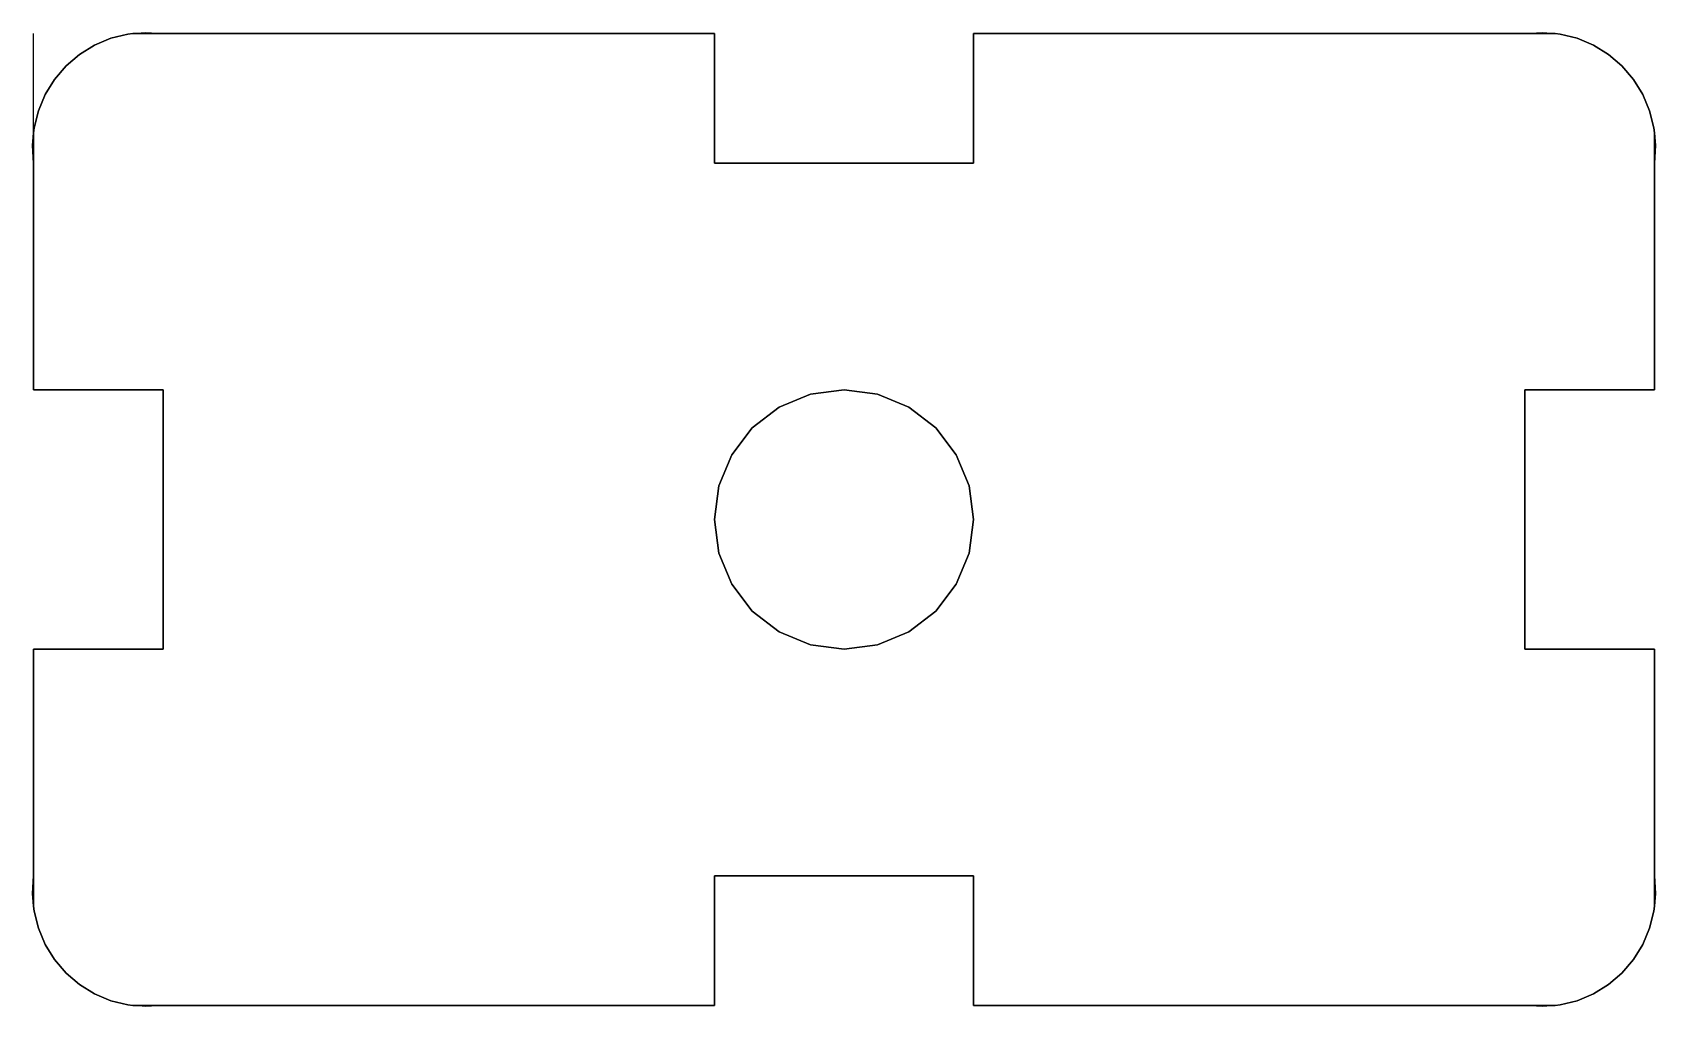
# Model space of a CAD drawing. Header units: metres. Extents: x 0 to 250, y -150 to 0.
import ezdxf

# ---------------------------------------------------------------- set-up
doc = ezdxf.new("R2010")
doc.units = ezdxf.units.M

msp = doc.modelspace()

# ---------------------------------------------------------------- linework, layer by layer
at = {"layer": 'd3'}
msp.add_line((0, -15.32), (0, 0), dxfattribs=at)
for points, invisible_edges in [([(20, -55), (14.56, -0.07), (15.32, 0)], 13), ([(14.56, -0.07, 3), (20, -55, 3), (15.32, 0, 3)], 3), ([(14.56, -0.07, 3), (15.32, 0), (14.56, -0.07)], 1), ([(15.32, 0), (14.56, -0.07, 3), (15.32, 0, 3)], 1), ([(20, -55), (15.32, 0), (20, 0)], 13), ([(15.32, 0, 3), (20, -55, 3), (20, 0, 3)], 3), ([(15.32, 0, 3), (20, 0), (15.32, 0)], 1), ([(20, 0), (15.32, 0, 3), (20, 0, 3)], 1), ([(20, -55), (20, 0), (105, 0)], 13), ([(105, -150), (20, -55), (105, 0)], 15), ([(20, 0, 3), (20, -55, 3), (105, 0, 3)], 3), ([(105, 0, 3), (20, -55, 3), (105, -150, 3)], 15), ([(20, 0, 3), (105, 0), (20, 0)], 1), ([(105, 0), (20, 0, 3), (105, 0, 3)], 1), ([(105, -150), (105, 0), (105, -20)], 13), ([(105, 0, 3), (105, -150, 3), (105, -130, 3)], 13), ([(105, 0, 3), (105, -130, 3), (105, -75, 3)], 15), ([(105, 0, 3), (105, -75, 3), (105, -20, 3)], 3), ([(105, 0), (105, -20, 3), (105, -20)], 1), ([(105, -20, 3), (105, 0), (105, 0, 3)], 1), ([(230, 0), (145, -20), (145, 0)], 1), ([(145, -20), (230, 0), (145, -75)], 15), ([(145, -75), (230, 0), (145, -130)], 15), ([(145, -130), (230, 0), (145, -150)], 3), ([(145, -150), (230, 0), (230, -150)], 3), ([(145, -20, 3), (230, -150, 3), (145, 0, 3)], 3), ([(145, 0, 3), (230, -150, 3), (230, 0, 3)], 3), ([(145, 0, 3), (145, -20), (145, -20, 3)], 1), ([(145, -20), (145, 0, 3), (145, 0)], 1), ([(145, 0, 3), (230, 0), (145, 0)], 1), ([(230, 0), (145, 0, 3), (230, 0, 3)], 1), ([(234.68, 0), (230, -55), (230, 0)], 3), ([(230, -55), (234.68, 0), (250, -55)], 3), ([(230, -150), (230, 0), (230, -55)], 15), ([(230, 0, 3), (230, -150, 3), (230, -95, 3)], 15), ([(230, 0, 3), (230, -95, 3), (230, -55, 3)], 13), ([(230, 0, 3), (230, -55, 3), (250, -55, 3)], 13), ([(230, 0, 3), (250, -55, 3), (234.68, 0, 3)], 3), ([(230, 0, 3), (234.68, 0), (230, 0)], 1), ([(234.68, 0), (230, 0, 3), (234.68, 0, 3)], 1), ([(250, -55), (234.68, 0), (235.44, -0.07)], 13), ([(234.68, 0, 3), (250, -55, 3), (235.44, -0.07, 3)], 3), ([(234.68, 0, 3), (235.44, -0.07), (234.68, 0)], 1), ([(235.44, -0.07), (234.68, 0, 3), (235.44, -0.07, 3)], 1), ([(20, -55), (7.07, -3.22), (9.39, -1.79)], 13), ([(7.07, -3.22, 3), (20, -55, 3), (9.39, -1.79, 3)], 3), ([(7.07, -3.22, 3), (9.39, -1.79), (7.07, -3.22)], 1), ([(9.39, -1.79), (7.07, -3.22, 3), (9.39, -1.79, 3)], 1), ([(20, -55), (9.39, -1.79), (11.91, -0.73)], 13), ([(9.39, -1.79, 3), (20, -55, 3), (11.91, -0.73, 3)], 3), ([(9.39, -1.79, 3), (11.91, -0.73), (9.39, -1.79)], 1), ([(11.91, -0.73), (9.39, -1.79, 3), (11.91, -0.73, 3)], 1), ([(20, -55), (11.91, -0.73), (14.56, -0.07)], 13), ([(11.91, -0.73, 3), (20, -55, 3), (14.56, -0.07, 3)], 3), ([(11.91, -0.73, 3), (14.56, -0.07), (11.91, -0.73)], 1), ([(14.56, -0.07), (11.91, -0.73, 3), (14.56, -0.07, 3)], 1), ([(250, -55), (235.44, -0.07), (238.09, -0.73)], 13), ([(235.44, -0.07, 3), (250, -55, 3), (238.09, -0.73, 3)], 3), ([(235.44, -0.07, 3), (238.09, -0.73), (235.44, -0.07)], 1), ([(238.09, -0.73), (235.44, -0.07, 3), (238.09, -0.73, 3)], 1), ([(250, -55), (238.09, -0.73), (240.61, -1.79)], 13), ([(238.09, -0.73, 3), (250, -55, 3), (240.61, -1.79, 3)], 3), ([(238.09, -0.73, 3), (240.61, -1.79), (238.09, -0.73)], 1), ([(240.61, -1.79), (238.09, -0.73, 3), (240.61, -1.79, 3)], 1), ([(250, -55), (240.61, -1.79), (242.93, -3.22)], 13), ([(240.61, -1.79, 3), (250, -55, 3), (242.93, -3.22, 3)], 3), ([(240.61, -1.79, 3), (242.93, -3.22), (240.61, -1.79)], 1), ([(242.93, -3.22), (240.61, -1.79, 3), (242.93, -3.22, 3)], 1), ([(20, -55), (3.22, -7.07), (5, -5)], 13), ([(3.22, -7.07, 3), (20, -55, 3), (5, -5, 3)], 3), ([(5, -5, 3), (3.22, -7.07), (3.22, -7.07, 3)], 1), ([(3.22, -7.07), (5, -5, 3), (5, -5)], 1), ([(20, -55), (5, -5), (7.07, -3.22)], 13), ([(5, -5, 3), (20, -55, 3), (7.07, -3.22, 3)], 3), ([(5, -5, 3), (7.07, -3.22), (5, -5)], 1), ([(7.07, -3.22), (5, -5, 3), (7.07, -3.22, 3)], 1), ([(250, -55), (242.93, -3.22), (245, -5)], 13), ([(242.93, -3.22, 3), (250, -55, 3), (245, -5, 3)], 3), ([(242.93, -3.22, 3), (245, -5), (242.93, -3.22)], 1), ([(245, -5), (242.93, -3.22, 3), (245, -5, 3)], 1), ([(250, -55), (245, -5), (246.78, -7.07)], 13), ([(245, -5, 3), (250, -55, 3), (246.78, -7.07, 3)], 3), ([(245, -5), (246.78, -7.07, 3), (246.78, -7.07)], 1), ([(246.78, -7.07, 3), (245, -5), (245, -5, 3)], 1), ([(20, -55), (1.79, -9.39), (3.22, -7.07)], 13), ([(1.79, -9.39, 3), (20, -55, 3), (3.22, -7.07, 3)], 3), ([(3.22, -7.07, 3), (1.79, -9.39), (1.79, -9.39, 3)], 1), ([(1.79, -9.39), (3.22, -7.07, 3), (3.22, -7.07)], 1), ([(250, -55), (246.78, -7.07), (248.21, -9.39)], 13), ([(246.78, -7.07, 3), (250, -55, 3), (248.21, -9.39, 3)], 3), ([(246.78, -7.07), (248.21, -9.39, 3), (248.21, -9.39)], 1), ([(248.21, -9.39, 3), (246.78, -7.07), (246.78, -7.07, 3)], 1), ([(20, -55), (0.73, -11.91), (1.79, -9.39)], 13), ([(0.73, -11.91, 3), (20, -55, 3), (1.79, -9.39, 3)], 3), ([(1.79, -9.39, 3), (0.73, -11.91), (0.73, -11.91, 3)], 1), ([(0.73, -11.91), (1.79, -9.39, 3), (1.79, -9.39)], 1), ([(250, -55), (248.21, -9.39), (249.27, -11.91)], 13), ([(248.21, -9.39, 3), (250, -55, 3), (249.27, -11.91, 3)], 3), ([(248.21, -9.39), (249.27, -11.91, 3), (249.27, -11.91)], 1), ([(249.27, -11.91, 3), (248.21, -9.39), (248.21, -9.39, 3)], 1), ([(20, -55), (0.07, -14.56), (0.73, -11.91)], 13), ([(0.07, -14.56, 3), (20, -55, 3), (0.73, -11.91, 3)], 3), ([(0.73, -11.91, 3), (0.07, -14.56), (0.07, -14.56, 3)], 1), ([(0.07, -14.56), (0.73, -11.91, 3), (0.73, -11.91)], 1), ([(250, -55), (249.27, -11.91), (249.93, -14.56)], 13), ([(249.27, -11.91, 3), (250, -55, 3), (249.93, -14.56, 3)], 3), ([(249.27, -11.91), (249.93, -14.56, 3), (249.93, -14.56)], 1), ([(249.93, -14.56, 3), (249.27, -11.91), (249.27, -11.91, 3)], 1), ([(0.07, -14.56), (0, -20), (0, -15.32)], 1), ([(0, -20), (0.07, -14.56), (0, -55)], 3), ([(0, -55), (0.07, -14.56), (20, -55)], 3), ([(0, -15.32, 3), (20, -55, 3), (0.07, -14.56, 3)], 3), ([(0.07, -14.56, 3), (0, -15.32), (0, -15.32, 3)], 1), ([(0, -15.32), (0.07, -14.56, 3), (0.07, -14.56)], 1), ([(250, -55), (249.93, -14.56), (250, -15.32)], 13), ([(249.93, -14.56, 3), (250, -55, 3), (250, -15.32, 3)], 3), ([(249.93, -14.56), (250, -15.32, 3), (250, -15.32)], 1), ([(250, -15.32, 3), (249.93, -14.56), (249.93, -14.56, 3)], 1), ([(0, -20, 3), (20, -55, 3), (0, -15.32, 3)], 3), ([(0, -15.32, 3), (0, -20), (0, -20, 3)], 1), ([(0, -20), (0, -15.32, 3), (0, -15.32)], 1), ([(250, -55), (250, -15.32), (250, -20)], 1), ([(250, -15.32, 3), (250, -55, 3), (250, -20, 3)], 1), ([(250, -15.32), (250, -20, 3), (250, -20)], 1), ([(250, -20, 3), (250, -15.32), (250, -15.32, 3)], 1), ([(20, -55, 3), (0, -20, 3), (0, -55, 3)], 1), ([(0, -20, 3), (0, -55), (0, -55, 3)], 1), ([(0, -55), (0, -20, 3), (0, -20)], 1), ([(105, -20), (105.68, -69.82), (105, -75)], 13), ([(105.68, -69.82), (105, -20), (107.68, -65)], 3), ([(107.68, -65), (105, -20), (110.86, -60.86)], 3), ([(110.86, -60.86), (105, -20), (145, -20)], 13), ([(105, -150), (105, -20), (105, -75)], 15), ([(105.68, -69.82, 3), (105, -20, 3), (105, -75, 3)], 3), ([(105, -20, 3), (105.68, -69.82, 3), (107.68, -65, 3)], 13), ([(105, -20, 3), (107.68, -65, 3), (110.86, -60.86, 3)], 13), ([(105, -20, 3), (110.86, -60.86, 3), (145, -20, 3)], 3), ([(105, -20, 3), (145, -20), (105, -20)], 1), ([(145, -20), (105, -20, 3), (145, -20, 3)], 1), ([(110.86, -60.86), (145, -20), (115, -57.68)], 3), ([(145, -20, 3), (110.86, -60.86, 3), (115, -57.68, 3)], 13), ([(115, -57.68), (145, -20), (119.82, -55.68)], 3), ([(145, -20, 3), (115, -57.68, 3), (119.82, -55.68, 3)], 13), ([(119.82, -55.68), (145, -20), (125, -55)], 3), ([(145, -20, 3), (119.82, -55.68, 3), (125, -55, 3)], 13), ([(125, -55), (145, -20), (130.18, -55.68)], 3), ([(145, -20, 3), (125, -55, 3), (130.18, -55.68, 3)], 13), ([(130.18, -55.68), (145, -20), (135, -57.68)], 3), ([(145, -20, 3), (130.18, -55.68, 3), (135, -57.68, 3)], 13), ([(135, -57.68), (145, -20), (139.14, -60.86)], 3), ([(145, -20, 3), (135, -57.68, 3), (139.14, -60.86, 3)], 13), ([(139.14, -60.86), (145, -20), (142.32, -65)], 3), ([(145, -20, 3), (139.14, -60.86, 3), (142.32, -65, 3)], 13), ([(142.32, -65), (145, -20), (144.32, -69.82)], 3), ([(145, -20, 3), (142.32, -65, 3), (144.32, -69.82, 3)], 13), ([(144.32, -69.82), (145, -20), (145, -75)], 3), ([(145, -20, 3), (144.32, -69.82, 3), (145, -75, 3)], 13), ([(145, -75, 3), (230, -150, 3), (145, -20, 3)], 15), ([(250, -20), (250, -55, 3), (250, -55)], 1), ([(250, -55, 3), (250, -20), (250, -20, 3)], 1), ([(20, -55, 3), (0, -55), (20, -55)], 1), ([(0, -55), (20, -55, 3), (0, -55, 3)], 1), ([(20, -150), (20, -95), (20, -55)], 13), ([(20, -150), (20, -55), (105, -150)], 3), ([(20, -95, 3), (105, -150, 3), (20, -55, 3)], 3), ([(20, -55, 3), (20, -95), (20, -95, 3)], 1), ([(20, -95), (20, -55, 3), (20, -55)], 1), ([(125, -55, 3), (119.82, -55.68), (125, -55)], 1), ([(119.82, -55.68), (125, -55, 3), (119.82, -55.68, 3)], 1), ([(130.18, -55.68, 3), (125, -55), (130.18, -55.68)], 1), ([(125, -55), (130.18, -55.68, 3), (125, -55, 3)], 1), ([(230, -150), (230, -55), (230, -95)], 13), ([(250, -55, 3), (230, -55), (250, -55)], 1), ([(230, -55), (250, -55, 3), (230, -55, 3)], 1), ([(230, -55), (230, -95, 3), (230, -95)], 1), ([(230, -95, 3), (230, -55), (230, -55, 3)], 1), ([(119.82, -55.68, 3), (115, -57.68), (119.82, -55.68)], 1), ([(115, -57.68), (119.82, -55.68, 3), (115, -57.68, 3)], 1), ([(135, -57.68, 3), (130.18, -55.68), (135, -57.68)], 1), ([(130.18, -55.68), (135, -57.68, 3), (130.18, -55.68, 3)], 1), ([(115, -57.68, 3), (110.86, -60.86), (115, -57.68)], 1), ([(110.86, -60.86), (115, -57.68, 3), (110.86, -60.86, 3)], 1), ([(139.14, -60.86, 3), (135, -57.68), (139.14, -60.86)], 1), ([(135, -57.68), (139.14, -60.86, 3), (135, -57.68, 3)], 1), ([(110.86, -60.86), (107.68, -65, 3), (107.68, -65)], 1), ([(107.68, -65, 3), (110.86, -60.86), (110.86, -60.86, 3)], 1), ([(139.14, -60.86, 3), (142.32, -65), (142.32, -65, 3)], 1), ([(142.32, -65), (139.14, -60.86, 3), (139.14, -60.86)], 1), ([(107.68, -65), (105.68, -69.82, 3), (105.68, -69.82)], 1), ([(105.68, -69.82, 3), (107.68, -65), (107.68, -65, 3)], 1), ([(142.32, -65, 3), (144.32, -69.82), (144.32, -69.82, 3)], 1), ([(144.32, -69.82), (142.32, -65, 3), (142.32, -65)], 1), ([(105.68, -69.82), (105, -75, 3), (105, -75)], 1), ([(105, -75, 3), (105.68, -69.82), (105.68, -69.82, 3)], 1), ([(144.32, -69.82, 3), (145, -75), (145, -75, 3)], 1), ([(145, -75), (144.32, -69.82, 3), (144.32, -69.82)], 1), ([(105.68, -80.18), (105, -130), (105, -75)], 3), ([(105, -150), (105, -75), (105, -130)], 3), ([(105, -130, 3), (105.68, -80.18, 3), (105, -75, 3)], 13), ([(105, -75), (105.68, -80.18, 3), (105.68, -80.18)], 1), ([(105.68, -80.18, 3), (105, -75), (105, -75, 3)], 1), ([(145, -130), (144.32, -80.18), (145, -75)], 13), ([(144.32, -80.18, 3), (145, -130, 3), (145, -75, 3)], 3), ([(145, -75, 3), (144.32, -80.18), (144.32, -80.18, 3)], 1), ([(144.32, -80.18), (145, -75, 3), (145, -75)], 1), ([(145, -130, 3), (230, -150, 3), (145, -75, 3)], 15), ([(105, -130), (105.68, -80.18), (107.68, -85)], 13), ([(105.68, -80.18, 3), (105, -130, 3), (107.68, -85, 3)], 3), ([(105.68, -80.18), (107.68, -85, 3), (107.68, -85)], 1), ([(107.68, -85, 3), (105.68, -80.18), (105.68, -80.18, 3)], 1), ([(145, -130), (142.32, -85), (144.32, -80.18)], 13), ([(142.32, -85, 3), (145, -130, 3), (144.32, -80.18, 3)], 3), ([(144.32, -80.18, 3), (142.32, -85), (142.32, -85, 3)], 1), ([(142.32, -85), (144.32, -80.18, 3), (144.32, -80.18)], 1), ([(105, -130), (107.68, -85), (110.86, -89.14)], 13), ([(107.68, -85, 3), (105, -130, 3), (110.86, -89.14, 3)], 3), ([(107.68, -85), (110.86, -89.14, 3), (110.86, -89.14)], 1), ([(110.86, -89.14, 3), (107.68, -85), (107.68, -85, 3)], 1), ([(145, -130), (139.14, -89.14), (142.32, -85)], 13), ([(139.14, -89.14, 3), (145, -130, 3), (142.32, -85, 3)], 3), ([(142.32, -85, 3), (139.14, -89.14), (139.14, -89.14, 3)], 1), ([(139.14, -89.14), (142.32, -85, 3), (142.32, -85)], 1), ([(105, -130), (110.86, -89.14), (145, -130)], 3), ([(110.86, -89.14, 3), (105, -130, 3), (145, -130, 3)], 13), ([(145, -130), (110.86, -89.14), (115, -92.32)], 13), ([(110.86, -89.14, 3), (145, -130, 3), (115, -92.32, 3)], 3), ([(110.86, -89.14, 3), (115, -92.32), (110.86, -89.14)], 1), ([(115, -92.32), (110.86, -89.14, 3), (115, -92.32, 3)], 1), ([(145, -130), (135, -92.32), (139.14, -89.14)], 13), ([(135, -92.32, 3), (145, -130, 3), (139.14, -89.14, 3)], 3), ([(135, -92.32, 3), (139.14, -89.14), (135, -92.32)], 1), ([(139.14, -89.14), (135, -92.32, 3), (139.14, -89.14, 3)], 1), ([(145, -130), (115, -92.32), (119.82, -94.32)], 13), ([(115, -92.32, 3), (145, -130, 3), (119.82, -94.32, 3)], 3), ([(115, -92.32, 3), (119.82, -94.32), (115, -92.32)], 1), ([(119.82, -94.32), (115, -92.32, 3), (119.82, -94.32, 3)], 1), ([(145, -130), (130.18, -94.32), (135, -92.32)], 13), ([(130.18, -94.32, 3), (145, -130, 3), (135, -92.32, 3)], 3), ([(130.18, -94.32, 3), (135, -92.32), (130.18, -94.32)], 1), ([(135, -92.32), (130.18, -94.32, 3), (135, -92.32, 3)], 1), ([(20, -95), (0, -130), (0, -95)], 1), ([(0, -130), (20, -95), (0, -134.34)], 3), ([(0, -134.34), (20, -95), (0, -134.68)], 3), ([(0, -134.68), (20, -95), (0.07, -135.44)], 3), ([(0, -130, 3), (0.07, -135.44, 3), (0, -95, 3)], 3), ([(0, -95, 3), (0.07, -135.44, 3), (20, -95, 3)], 3), ([(0, -95, 3), (0, -130), (0, -130, 3)], 1), ([(0, -130), (0, -95, 3), (0, -95)], 1), ([(0, -95, 3), (20, -95), (0, -95)], 1), ([(20, -95), (0, -95, 3), (20, -95, 3)], 1), ([(0.07, -135.44), (20, -95), (0.73, -138.09)], 3), ([(20, -95, 3), (0.07, -135.44, 3), (0.73, -138.09, 3)], 13), ([(0.73, -138.09), (20, -95), (1.79, -140.61)], 3), ([(20, -95, 3), (0.73, -138.09, 3), (1.79, -140.61, 3)], 13), ([(1.79, -140.61), (20, -95), (3.22, -142.93)], 3), ([(20, -95, 3), (1.79, -140.61, 3), (3.22, -142.93, 3)], 13), ([(3.22, -142.93), (20, -95), (5, -145)], 3), ([(20, -95, 3), (3.22, -142.93, 3), (5, -145, 3)], 13), ([(5, -145), (20, -95), (7.07, -146.78)], 3), ([(20, -95, 3), (5, -145, 3), (7.07, -146.78, 3)], 13), ([(7.07, -146.78), (20, -95), (9.39, -148.21)], 3), ([(20, -95, 3), (7.07, -146.78, 3), (9.39, -148.21, 3)], 13), ([(9.39, -148.21), (20, -95), (11.91, -149.27)], 3), ([(20, -95, 3), (9.39, -148.21, 3), (11.91, -149.27, 3)], 13), ([(11.91, -149.27), (20, -95), (14.56, -149.93)], 3), ([(20, -95, 3), (11.91, -149.27, 3), (14.56, -149.93, 3)], 13), ([(14.56, -149.93), (20, -95), (15.32, -150)], 3), ([(20, -95, 3), (14.56, -149.93, 3), (15.32, -150, 3)], 13), ([(15.32, -150), (20, -95), (15.66, -150)], 3), ([(20, -95, 3), (15.32, -150, 3), (15.66, -150, 3)], 13), ([(15.66, -150), (20, -95), (20, -150)], 3), ([(20, -95, 3), (15.66, -150, 3), (20, -150, 3)], 13), ([(20, -95, 3), (20, -150, 3), (105, -150, 3)], 13), ([(145, -130), (119.82, -94.32), (125, -95)], 13), ([(119.82, -94.32, 3), (145, -130, 3), (125, -95, 3)], 3), ([(119.82, -94.32, 3), (125, -95), (119.82, -94.32)], 1), ([(125, -95), (119.82, -94.32, 3), (125, -95, 3)], 1), ([(145, -130), (125, -95), (130.18, -94.32)], 13), ([(125, -95, 3), (145, -130, 3), (130.18, -94.32, 3)], 3), ([(125, -95, 3), (130.18, -94.32), (125, -95)], 1), ([(130.18, -94.32), (125, -95, 3), (130.18, -94.32, 3)], 1), ([(230, -150), (230, -95), (250, -95)], 13), ([(230, -150), (250, -95), (234.68, -150)], 3), ([(230, -95, 3), (250, -95), (230, -95)], 1), ([(250, -95), (230, -95, 3), (250, -95, 3)], 1), ([(234.68, -150, 3), (230, -95, 3), (230, -150, 3)], 3), ([(230, -95, 3), (234.68, -150, 3), (250, -95, 3)], 3), ([(234.68, -150), (250, -95), (235.44, -149.93)], 3), ([(250, -95, 3), (234.68, -150, 3), (235.44, -149.93, 3)], 13), ([(235.44, -149.93), (250, -95), (238.09, -149.27)], 3), ([(250, -95, 3), (235.44, -149.93, 3), (238.09, -149.27, 3)], 13), ([(238.09, -149.27), (250, -95), (240.61, -148.21)], 3), ([(250, -95, 3), (238.09, -149.27, 3), (240.61, -148.21, 3)], 13), ([(240.61, -148.21), (250, -95), (242.93, -146.78)], 3), ([(250, -95, 3), (240.61, -148.21, 3), (242.93, -146.78, 3)], 13), ([(242.93, -146.78), (250, -95), (245, -145)], 3), ([(250, -95, 3), (242.93, -146.78, 3), (245, -145, 3)], 13), ([(245, -145), (250, -95), (246.78, -142.93)], 3), ([(250, -95, 3), (245, -145, 3), (246.78, -142.93, 3)], 13), ([(246.78, -142.93), (250, -95), (248.21, -140.61)], 3), ([(250, -95, 3), (246.78, -142.93, 3), (248.21, -140.61, 3)], 13), ([(248.21, -140.61), (250, -95), (249.27, -138.09)], 3), ([(250, -95, 3), (248.21, -140.61, 3), (249.27, -138.09, 3)], 13), ([(249.27, -138.09), (250, -95), (249.93, -135.44)], 3), ([(250, -95, 3), (249.27, -138.09, 3), (249.93, -135.44, 3)], 13), ([(249.93, -135.44), (250, -95), (250, -134.68)], 3), ([(250, -95, 3), (249.93, -135.44, 3), (250, -134.68, 3)], 13), ([(250, -134.68), (250, -95), (250, -130)], 1), ([(250, -95, 3), (250, -134.68, 3), (250, -130, 3)], 1), ([(250, -95), (250, -130, 3), (250, -130)], 1), ([(250, -130, 3), (250, -95), (250, -95, 3)], 1), ([(0, -134.34, 3), (0.07, -135.44, 3), (0, -130, 3)], 3), ([(0, -130, 3), (0, -134.34), (0, -134.34, 3)], 1), ([(0, -134.34), (0, -130, 3), (0, -130)], 1), ([(105, -130), (105, -150, 3), (105, -150)], 1), ([(105, -150, 3), (105, -130), (105, -130, 3)], 1), ([(145, -130, 3), (105, -130), (145, -130)], 1), ([(105, -130), (145, -130, 3), (105, -130, 3)], 1), ([(230, -150, 3), (145, -130, 3), (145, -150, 3)], 1), ([(145, -130, 3), (145, -150), (145, -150, 3)], 1), ([(145, -150), (145, -130, 3), (145, -130)], 1), ([(250, -130), (250, -134.68, 3), (250, -134.68)], 1), ([(250, -134.68, 3), (250, -130), (250, -130, 3)], 1), ([(0.07, -135.44, 3), (0, -134.34, 3), (0, -134.68, 3)], 1), ([(0, -134.34, 3), (0, -134.68), (0, -134.68, 3)], 1), ([(0, -134.68), (0, -134.34, 3), (0, -134.34)], 1), ([(0, -134.68, 3), (0.07, -135.44), (0.07, -135.44, 3)], 1), ([(0.07, -135.44), (0, -134.68, 3), (0, -134.68)], 1), ([(250, -134.68), (249.93, -135.44, 3), (249.93, -135.44)], 1), ([(249.93, -135.44, 3), (250, -134.68), (250, -134.68, 3)], 1), ([(0.07, -135.44, 3), (0.73, -138.09), (0.73, -138.09, 3)], 1), ([(0.73, -138.09), (0.07, -135.44, 3), (0.07, -135.44)], 1), ([(249.93, -135.44), (249.27, -138.09, 3), (249.27, -138.09)], 1), ([(249.27, -138.09, 3), (249.93, -135.44), (249.93, -135.44, 3)], 1), ([(0.73, -138.09, 3), (1.79, -140.61), (1.79, -140.61, 3)], 1), ([(1.79, -140.61), (0.73, -138.09, 3), (0.73, -138.09)], 1), ([(249.27, -138.09), (248.21, -140.61, 3), (248.21, -140.61)], 1), ([(248.21, -140.61, 3), (249.27, -138.09), (249.27, -138.09, 3)], 1), ([(1.79, -140.61, 3), (3.22, -142.93), (3.22, -142.93, 3)], 1), ([(3.22, -142.93), (1.79, -140.61, 3), (1.79, -140.61)], 1), ([(248.21, -140.61), (246.78, -142.93, 3), (246.78, -142.93)], 1), ([(246.78, -142.93, 3), (248.21, -140.61), (248.21, -140.61, 3)], 1), ([(3.22, -142.93, 3), (5, -145), (5, -145, 3)], 1), ([(5, -145), (3.22, -142.93, 3), (3.22, -142.93)], 1), ([(7.07, -146.78, 3), (5, -145), (7.07, -146.78)], 1), ([(5, -145), (7.07, -146.78, 3), (5, -145, 3)], 1), ([(245, -145, 3), (242.93, -146.78), (245, -145)], 1), ([(242.93, -146.78), (245, -145, 3), (242.93, -146.78, 3)], 1), ([(246.78, -142.93), (245, -145, 3), (245, -145)], 1), ([(245, -145, 3), (246.78, -142.93), (246.78, -142.93, 3)], 1), ([(9.39, -148.21, 3), (7.07, -146.78), (9.39, -148.21)], 1), ([(7.07, -146.78), (9.39, -148.21, 3), (7.07, -146.78, 3)], 1), ([(242.93, -146.78, 3), (240.61, -148.21), (242.93, -146.78)], 1), ([(240.61, -148.21), (242.93, -146.78, 3), (240.61, -148.21, 3)], 1), ([(11.91, -149.27, 3), (9.39, -148.21), (11.91, -149.27)], 1), ([(9.39, -148.21), (11.91, -149.27, 3), (9.39, -148.21, 3)], 1), ([(14.56, -149.93, 3), (11.91, -149.27), (14.56, -149.93)], 1), ([(11.91, -149.27), (14.56, -149.93, 3), (11.91, -149.27, 3)], 1), ([(15.32, -150, 3), (14.56, -149.93), (15.32, -150)], 1), ([(14.56, -149.93), (15.32, -150, 3), (14.56, -149.93, 3)], 1), ([(15.66, -150, 3), (15.32, -150), (15.66, -150)], 1), ([(15.32, -150), (15.66, -150, 3), (15.32, -150, 3)], 1), ([(20, -150, 3), (15.66, -150), (20, -150)], 1), ([(15.66, -150), (20, -150, 3), (15.66, -150, 3)], 1), ([(105, -150, 3), (20, -150), (105, -150)], 1), ([(20, -150), (105, -150, 3), (20, -150, 3)], 1), ([(230, -150, 3), (145, -150), (230, -150)], 1), ([(145, -150), (230, -150, 3), (145, -150, 3)], 1), ([(234.68, -150, 3), (230, -150), (234.68, -150)], 1), ([(230, -150), (234.68, -150, 3), (230, -150, 3)], 1), ([(235.44, -149.93, 3), (234.68, -150), (235.44, -149.93)], 1), ([(234.68, -150), (235.44, -149.93, 3), (234.68, -150, 3)], 1), ([(238.09, -149.27, 3), (235.44, -149.93), (238.09, -149.27)], 1), ([(235.44, -149.93), (238.09, -149.27, 3), (235.44, -149.93, 3)], 1), ([(240.61, -148.21, 3), (238.09, -149.27), (240.61, -148.21)], 1), ([(238.09, -149.27), (240.61, -148.21, 3), (238.09, -149.27, 3)], 1)]:
    msp.add_3dface(points, dxfattribs=dict(at, invisible_edges=invisible_edges))
for points in [[(20, 0), (15.32, 0), (17.28, 0.18)], [(234.68, 0), (230, 0), (232.72, 0.18)], [(0, -20), (-0.18, -17.28), (0, -15.32)], [(250.18, -17.28), (250, -20), (250, -15.32)], [(0, -134.34), (-0.16, -132.72), (0, -130)], [(250.18, -132.72), (250, -134.68), (250, -130)], [(0, -134.68), (-0.16, -132.72), (0, -134.34)], [(20, -150), (17.28, -150.16), (15.66, -150)], [(234.68, -150), (232.72, -150.18), (230, -150)]]:
    msp.add_3dface(points, dxfattribs=at)

doc.saveas('drawing.dxf')
